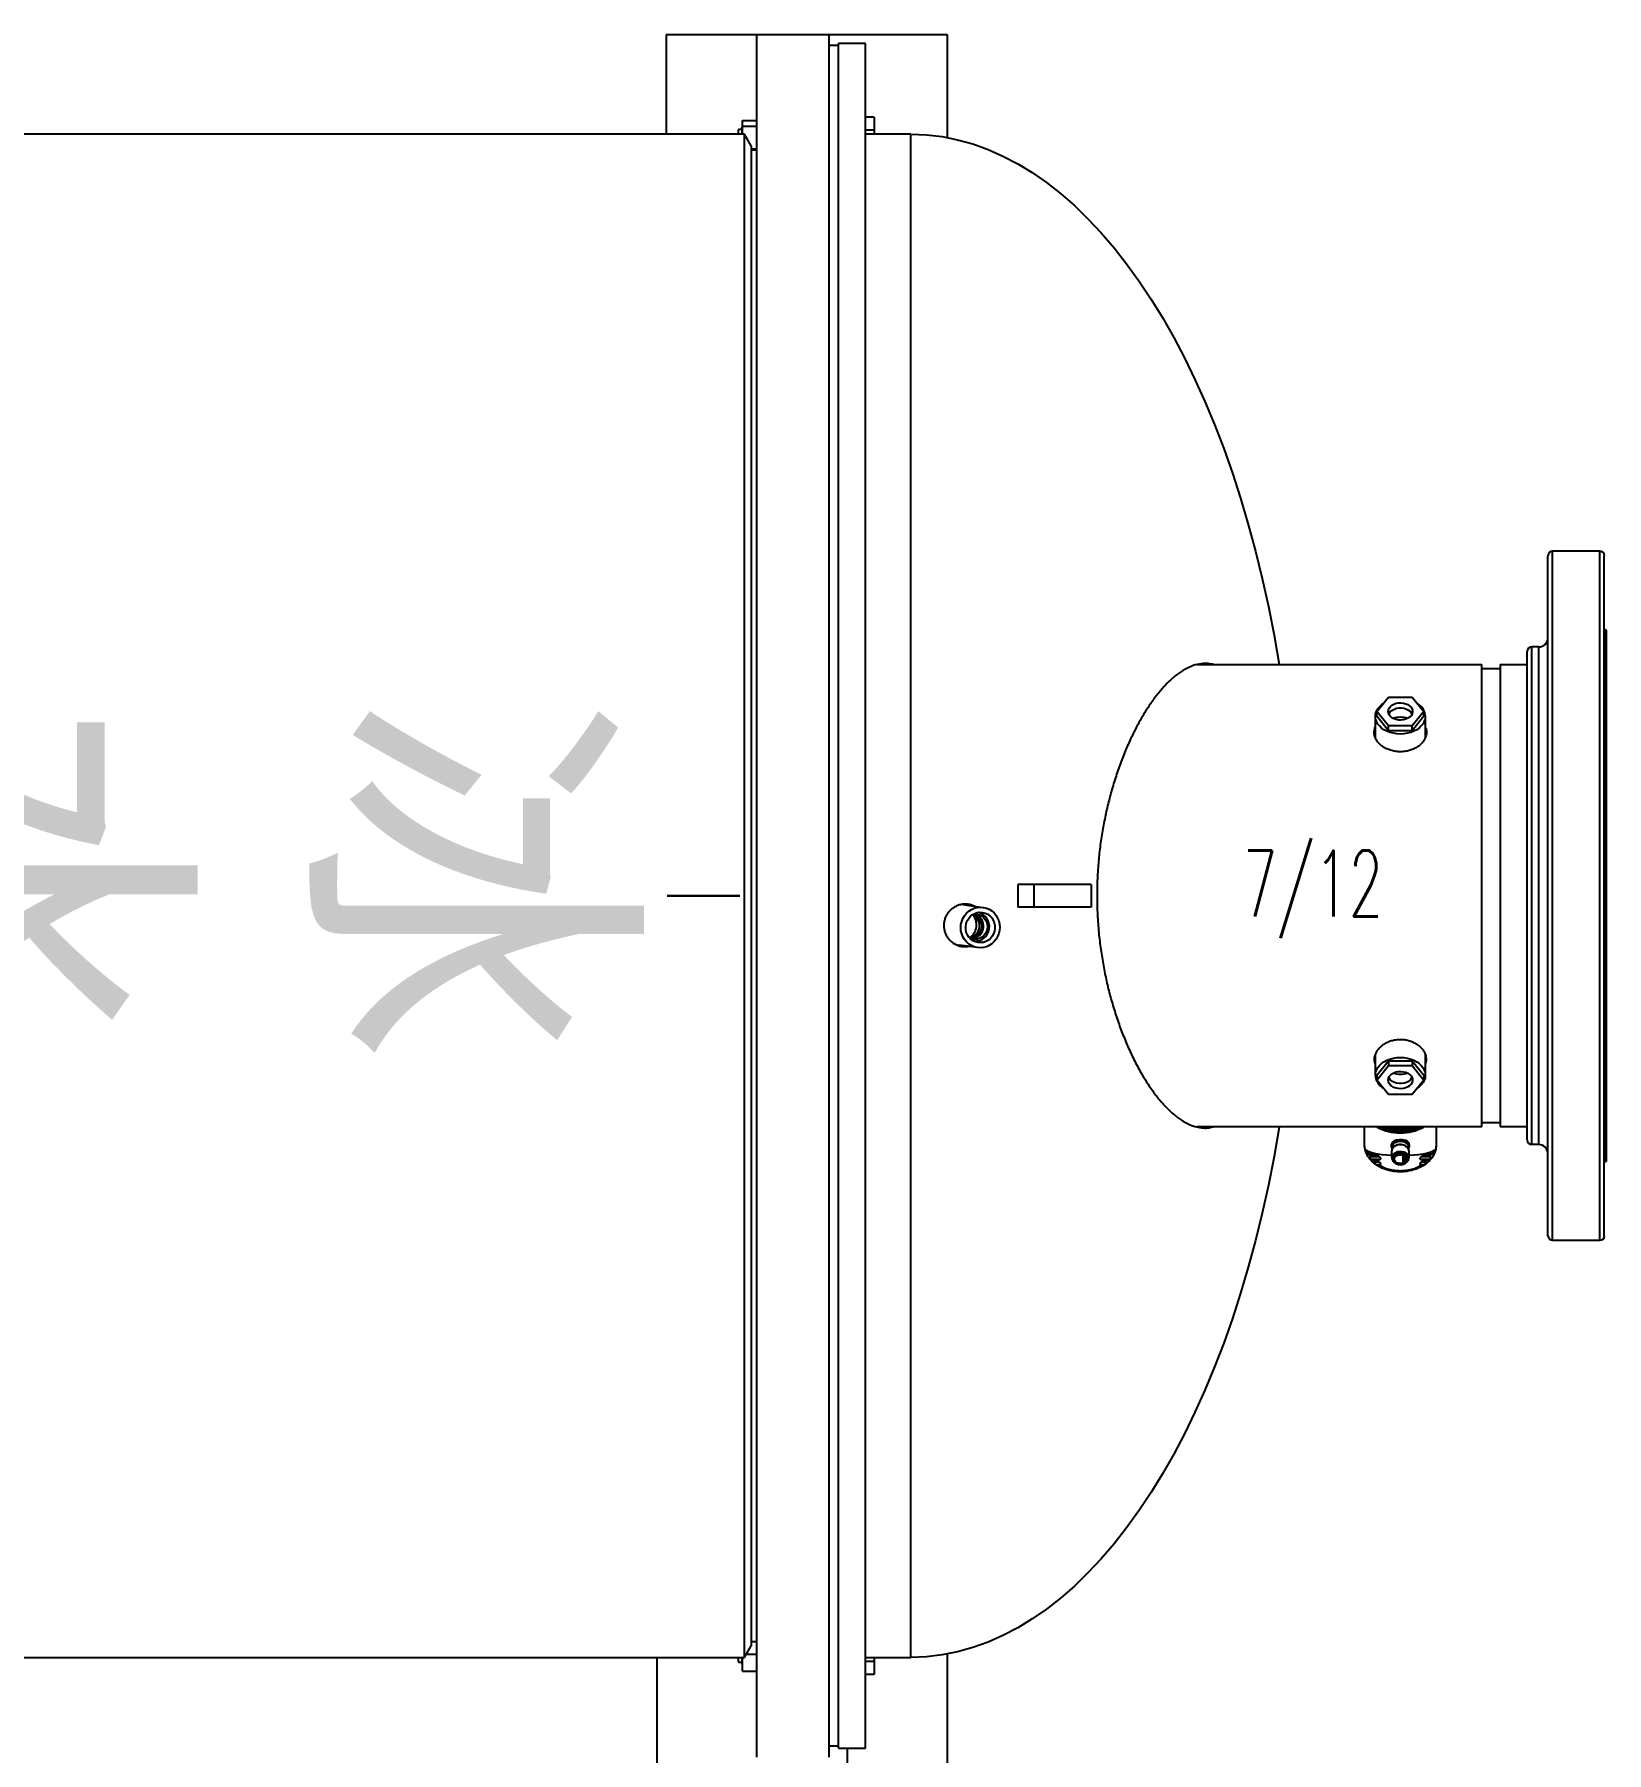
# Model space of a CAD drawing. Header units: millimetres. Extents: x -69706 to 52883, y -6882 to 68885.
# Drawn here: x 8220 to 9322, y 63350 to 64553 of the extents above; entities that cross this region are included whole.
import ezdxf

# ---------------------------------------------------------------- set-up
doc = ezdxf.new("R2010")
doc.units = ezdxf.units.MM
doc.layers.add('B2F-H-EQ-P-T20001$0$M-HVAC-EQPM', color=134, linetype='Continuous')
doc.layers.add('B2F-H-EQ-P-T20001$0$冰水機控制盤', color=4, linetype='Continuous')
doc.styles.add('B2F-H-EQ-P-T20001$0$SLDTEXTSTYLE1', font='romans.shx', dxfattribs={"width": 0.605, "bigfont": 'chineset.shx'})
doc.styles.add('B2F-H-EQ-P-T20001$0$Standard', font='arial.ttf')

# ---------------------------------------------------------------- blocks, each defined once
blk = doc.blocks.new('B2F-H-EQ-P-T20001$0$CH-B2C-05、09-1000RT_20201019')
at = {"color": 0, "linetype": 'Continuous', "lineweight": 25}
for p, q in [((4748.2, 3111.8), (4811.7, 3111.8)), ((4811.7, 1905.3), (4811.7, 3111.8)), ((4811.7, 3111.8), (4862.5, 3111.8)), ((4862.5, 3111.8), (4945.1, 3111.8)), ((4862.5, 1905.3), (4862.5, 3111.8)), ((4887.9, 3105.4), (4868.9, 3105.4)), ((4868.9, 1911.6), (4868.9, 3105.4)), ((4887.9, 1911.6), (4887.9, 3105.4)), ((4945.1, 3111.8), (4945.1, 3039.6)), ((4868.9, 3103.9), (4862.5, 3103.9)), ((4801.4, 3045.1), (4799, 3045.1)), ((4799, 3041.9), (4799, 3045.1)), ((4801.8, 3046.7), (4801.4, 3046.7)), ((4801.4, 3041.9), (4801.4, 3046.7)), ((4801.8, 3051.5), (4811.7, 3051.5)), ((4801.8, 3047.4), (4801.8, 3051.5)), ((4801.8, 3041.9), (4801.8, 3047.4)), ((4801.8, 3047.4), (4811.7, 3047.4)), ((4893.9, 3053.9), (4887.9, 3053.9)), ((4893.9, 3044.8), (4887.9, 3044.8)), ((4893.9, 3053.9), (4893.9, 3044.8)), ((4893.9, 3044.8), (4893.9, 3041.9)), ((4741.9, 3041.9), (4242.6, 3041.9)), ((4799.8, 3041.9), (4741.9, 3041.9)), ((4749, 3041.9), (4748.2, 3041.9)), ((4803.2, 3041.9), (4799.8, 3041.9)), ((4807.9, 3033.8), (4803.2, 3041.9)), ((4803.2, 1975.1), (4803.2, 3041.9)), ((4807.9, 3033.8), (4807.9, 1983.2)), ((4919.7, 3041.9), (4887.9, 3041.9)), ((4919.7, 1975.1), (4919.7, 3041.9)), ((4807.9, 3031.6), (4811.7, 3031.6)), ((4811.7, 3030.8), (4807.9, 3030.8)), ((5120.1, 2670.5), (5319.8, 2670.5)), ((5123, 2670.5), (5122, 2670.7)), ((5319.8, 2346.6), (5319.8, 2670.5)), ((5319.8, 2667.7), (5332.5, 2667.7)), ((5332.5, 2670.5), (5351.5, 2670.5)), ((5332.5, 2670.5), (5332.5, 2346.6)), ((5351.5, 2346.6), (5351.5, 2670.5)), ((5246.1, 2637.6), (5254.4, 2647.7)), ((5254.4, 2647.7), (5270.8, 2647.7)), ((5270.8, 2647.7), (5279.1, 2637.6)), ((5254.4, 2627.5), (5246.1, 2637.6)), ((5246.1, 2634.2), (5246.1, 2637.6)), ((5279.1, 2637.6), (5270.8, 2627.5)), ((5279.1, 2634.2), (5279.1, 2637.6)), ((5245.1, 2619.4), (5245.1, 2634.2)), ((5254.4, 2624.1), (5246.1, 2634.2)), ((5270.8, 2627.5), (5254.4, 2627.5)), ((5254.4, 2624.1), (5254.4, 2627.5)), ((5270.8, 2624.1), (5254.4, 2624.1)), ((5279.1, 2634.2), (5270.8, 2624.1)), ((5270.8, 2624.1), (5270.8, 2627.5)), ((5280.1, 2634.2), (5280.1, 2619.4)), ((5280.1, 2619.7), (5280.2, 2619.5)), ((4994.7, 2516.5), (4994.7, 2500.6)), ((5005.8, 2516.5), (4994.7, 2516.5)), ((5005.8, 2516.5), (5005.8, 2500.6)), ((5046.1, 2516.5), (5005.8, 2516.5)), ((5046.1, 2516.5), (5046.1, 2500.6)), ((4799.8, 2508.5), (4749, 2508.5)), ((4749, 2508.5), (4799.8, 2508.5)), ((4749, 2508.5), (4749, 2508.5)), ((4755.5, 2508.5), (4749, 2508.5)), ((4799.8, 2508.5), (4760.3, 2508.5)), ((4761.8, 2508.5), (4761.8, 2508.5)), ((4799.8, 2508.5), (4799.8, 2508.5)), ((4957.4, 2502.2), (4970.3, 2500.4)), ((5005.8, 2500.6), (4994.7, 2500.6)), ((5046.1, 2500.6), (5005.8, 2500.6)), ((4966.4, 2472.2), (4953.5, 2474)), ((5245, 2397.5), (5245.1, 2397.4)), ((5245.1, 2382.9), (5245.1, 2397.6)), ((5280.1, 2397.8), (5280.1, 2382.9)), ((5280.1, 2397.4), (5280.2, 2397.5)), ((5246.1, 2382.9), (5254.4, 2393)), ((5246.1, 2379.5), (5254.4, 2389.6)), ((5246.1, 2382.9), (5246.1, 2379.5)), ((5254.4, 2393), (5270.8, 2393)), ((5254.4, 2393), (5254.4, 2389.6)), ((5254.4, 2389.6), (5270.8, 2389.6)), ((5270.8, 2393), (5279.1, 2382.9)), ((5270.8, 2393), (5270.8, 2389.6)), ((5270.8, 2389.6), (5279.1, 2379.5)), ((5279.1, 2382.9), (5279.1, 2379.5)), ((5254.4, 2369.4), (5246.1, 2379.5)), ((5279.1, 2379.5), (5270.8, 2369.4)), ((5270.8, 2369.4), (5254.4, 2369.4)), ((5319.8, 2346.6), (5120.3, 2346.6)), ((5237.6, 2333.7), (5237.6, 2346.6)), ((5287.6, 2346.6), (5287.6, 2333.7)), ((5332.5, 2349.4), (5319.8, 2349.4)), ((5351.5, 2346.6), (5332.5, 2346.6)), ((5237.7, 2333), (5237.6, 2333.5)), ((5246.7, 2327.6), (5240, 2327.6)), ((5242.2, 2325.6), (5240.9, 2325.8)), ((5241.2, 2327.4), (5242.2, 2325.6)), ((5241.2, 2327.4), (5247.6, 2327.4)), ((5242.1, 2323.9), (5243.5, 2323.7)), ((5247.6, 2323.9), (5242.1, 2323.9)), ((5247.6, 2325.6), (5242.2, 2325.6)), ((5243.5, 2323.7), (5245.3, 2321.9)), ((5243.5, 2323.7), (5247.6, 2323.7)), ((5247.6, 2327.4), (5247.7, 2327.4)), ((5247.6, 2327.4), (5247.6, 2327.4)), ((5247.6, 2323.9), (5247.6, 2323.7)), ((5256.6, 2333), (5256.6, 2333.8)), ((5256.6, 2325), (5256.6, 2329.9)), ((5257, 2331.3), (5257, 2332.7)), ((5257.2, 2324.6), (5257.3, 2323.9)), ((5257.3, 2323.9), (5257.3, 2324.6)), ((5264.5, 2322.5), (5264.5, 2326.7)), ((5265.6, 2322.8), (5265.6, 2326.2)), ((5265.6, 2322.8), (5266, 2322.5)), ((5266, 2325.9), (5266, 2322.5)), ((5267.9, 2324.6), (5267.9, 2323.9)), ((5268.3, 2332.7), (5268.3, 2331.3)), ((5268.6, 2333.8), (5268.6, 2333)), ((5268.6, 2329.9), (5268.6, 2325)), ((5277.5, 2327.4), (5277.6, 2327.4)), ((5277.6, 2327.4), (5284, 2327.4)), ((5277.6, 2327.4), (5277.6, 2327.4)), ((5283, 2325.6), (5277.6, 2325.6)), ((5277.6, 2323.9), (5277.6, 2323.7)), ((5283.1, 2323.9), (5277.6, 2323.9)), ((5277.6, 2323.7), (5281.7, 2323.7)), ((5285.2, 2327.6), (5278.5, 2327.6)), ((5279.9, 2321.9), (5281.7, 2323.7)), ((5281.7, 2323.7), (5283.1, 2323.9)), ((5283, 2325.6), (5284, 2327.4)), ((5284.3, 2325.8), (5283, 2325.6)), ((5245.3, 2321.9), (5243.8, 2322.1)), ((5247.6, 2321.9), (5245.3, 2321.9)), ((5246.1, 2320.2), (5247.6, 2320.1)), ((5247.6, 2320.2), (5246.1, 2320.2)), ((5247.6, 2320.1), (5247.6, 2320.2)), ((5247.6, 2320.1), (5247.7, 2320.1)), ((5265.1, 2321.9), (5264.7, 2322.2)), ((5277.5, 2320.1), (5277.6, 2320.1)), ((5279.9, 2321.9), (5277.6, 2321.9)), ((5277.6, 2320.1), (5279.1, 2320.2)), ((5277.6, 2320.2), (5277.6, 2320.1)), ((5279.1, 2320.2), (5277.6, 2320.2)), ((5281.4, 2322.1), (5279.9, 2321.9)), ((4807.9, 1986.3), (4811.7, 1986.3)), ((4294.3, 1975.1), (4749, 1975.1)), ((4741.9, 1835.4), (4741.9, 1975.1)), ((4749, 1975.1), (4799.8, 1975.1)), ((4799, 1971.9), (4799, 1975.1)), ((4799.8, 1975.1), (4803.2, 1975.1)), ((4801.4, 1973.7), (4801.4, 1975.1)), ((4801.4, 1970.4), (4801.4, 1973.7)), ((4801.8, 1965.6), (4801.8, 1975.1)), ((4803.2, 1975.1), (4807.9, 1983.2)), ((4804.6, 1977.4), (4811.7, 1977.4)), ((4887.9, 1975.1), (4919.7, 1975.1)), ((4893.9, 1975.1), (4893.9, 1972.3)), ((4945.1, 1977.5), (4945.1, 1833.1)), ((4799, 1971.9), (4801.4, 1971.9)), ((4801.4, 1970.4), (4801.8, 1970.4)), ((4801.8, 1965.6), (4811.7, 1965.6)), ((4893.9, 1972.3), (4887.9, 1972.3)), ((4893.9, 1963.1), (4887.9, 1963.1)), ((4893.9, 1972.3), (4893.9, 1963.1)), ((4862.5, 1913.1), (4868.9, 1913.1)), ((4868.9, 1911.6), (4887.9, 1911.6)), ((4875.2, 1898.9), (4875.2, 1911.6))]:
    blk.add_line(p, q, dxfattribs=at)
at = {"color": 0}
for p, q in [((4748.2, 3111.8), (4748.2, 3041.9)), ((5366, 2270.4), (5366, 2746.7)), ((5369.2, 2267.2), (5369.2, 2749.8)), ((5402.4, 2749.8), (5369.2, 2749.8)), ((5402.4, 2267.2), (5402.4, 2749.8)), ((5405.5, 2270.4), (5405.5, 2746.7)), ((5406.3, 2322.5), (5406.3, 2694.6)), ((5407.1, 2694.6), (5406.3, 2694.6)), ((5407.1, 2322.5), (5407.1, 2694.6)), ((5351.5, 2337.5), (5351.5, 2679.6)), ((5354.7, 2334.3), (5354.7, 2682.8)), ((5359.6, 2682.8), (5354.7, 2682.8)), ((5359.6, 2334.3), (5359.6, 2682.8)), ((5359.6, 2334.3), (5354.7, 2334.3)), ((5407.1, 2322.5), (5406.3, 2322.5)), ((5402.4, 2267.2), (5369.2, 2267.2))]:
    blk.add_line(p, q, dxfattribs=at)
at = {"color": 0, "linetype": 'Continuous', "lineweight": 25, "flags": 128}
for points in [[(4799.8, 3041.9), (4799.8, 3041.9)], [(5280.1, 2634.2), (5279.9, 2632.4), (5279.4, 2630.7), (5278.5, 2629), (5277.3, 2627.5), (5275.8, 2626), (5274.1, 2624.8), (5272.1, 2623.7), (5269.9, 2622.9), (5267.5, 2622.3), (5265.1, 2621.9), (5262.6, 2621.8), (5260.1, 2621.9), (5257.7, 2622.3), (5255.3, 2622.9), (5253.1, 2623.7), (5251.1, 2624.8), (5249.4, 2626), (5247.9, 2627.5), (5246.7, 2629), (5245.8, 2630.7), (5245.3, 2632.4), (5245.1, 2634.2), (5245.3, 2635.9), (5245.8, 2637.7), (5246.7, 2639.3), (5247.9, 2640.9), (5249.4, 2642.3), (5250.8, 2643.3)], [(5254, 2637.6), (5254.2, 2638.8), (5254.7, 2640), (5255.6, 2641), (5256.7, 2642), (5258.1, 2642.7), (5259.6, 2643.3), (5261.3, 2643.6), (5263, 2643.6), (5264.7, 2643.4), (5266.4, 2643), (5267.8, 2642.4), (5269.1, 2641.5), (5270.1, 2640.5), (5270.8, 2639.4), (5271.1, 2638.2), (5271.1, 2637), (5270.8, 2635.8), (5270.1, 2634.6), (5269.1, 2633.6), (5267.8, 2632.8), (5266.4, 2632.1), (5264.7, 2631.7), (5263, 2631.5), (5261.3, 2631.6), (5259.6, 2631.9), (5258.1, 2632.4), (5256.7, 2633.2), (5255.6, 2634.1), (5254.7, 2635.2), (5254.2, 2636.4), (5254, 2637.6)], [(5254.5, 2635.7), (5254.9, 2636.6), (5255.8, 2637.7), (5257, 2638.6), (5258.4, 2639.3), (5260, 2639.8), (5261.7, 2640.1), (5263.5, 2640.1), (5265.2, 2639.8), (5266.8, 2639.3), (5268.2, 2638.6), (5269.4, 2637.7), (5270.3, 2636.6), (5270.7, 2635.7)], [(4970.5, 2500.4), (4972.6, 2499.9), (4974.6, 2499.1), (4976.4, 2497.9), (4978, 2496.5), (4979.4, 2494.8), (4980.5, 2492.9), (4981.4, 2490.9), (4981.9, 2488.7), (4982, 2486.5), (4981.9, 2484.2), (4981.4, 2482.1), (4980.5, 2480), (4979.4, 2478.1), (4978, 2476.4), (4976.4, 2474.9), (4974.6, 2473.7), (4972.6, 2472.8), (4970.5, 2472.3), (4968.3, 2472.1), (4966.2, 2472.3), (4964.1, 2472.7), (4962.1, 2473.6), (4960.3, 2474.7), (4958.7, 2476.2), (4957.3, 2477.8), (4956.1, 2479.7), (4955.3, 2481.8), (4954.8, 2483.9), (4954.6, 2486.2), (4954.8, 2488.4), (4955.3, 2490.6), (4956.1, 2492.6), (4957.3, 2494.5), (4958.6, 2496.3), (4960.3, 2497.7), (4962.1, 2498.9), (4964.1, 2499.8), (4966.2, 2500.3), (4968.3, 2500.5), (4970.5, 2500.4)], [(4969.9, 2496.9), (4971.8, 2496.4), (4973.5, 2495.6), (4975, 2494.5), (4976.4, 2493.1), (4977.4, 2491.4), (4978.1, 2489.6), (4978.5, 2487.7), (4978.6, 2485.7), (4978.3, 2483.8), (4977.7, 2481.9), (4976.7, 2480.2), (4975.5, 2478.7), (4974, 2477.5), (4972.3, 2476.5), (4970.5, 2475.9), (4968.6, 2475.7), (4966.7, 2475.8), (4964.9, 2476.2), (4963.2, 2477), (4961.6, 2478.2), (4960.3, 2479.6), (4959.3, 2481.2), (4958.5, 2483), (4958.1, 2484.9), (4958.1, 2486.9), (4958.4, 2488.8), (4959, 2490.7), (4960, 2492.4), (4961.2, 2493.9), (4962.7, 2495.2), (4964.4, 2496.1), (4966.2, 2496.7), (4968.1, 2497), (4969.9, 2496.9)], [(4966, 2495.7), (4967.7, 2495.2), (4969.3, 2494.4), (4970.6, 2493.3), (4971.8, 2492), (4972.6, 2490.4), (4973.1, 2488.7), (4973.3, 2486.9), (4973.1, 2485.1), (4972.6, 2483.4), (4971.7, 2481.8), (4970.6, 2480.4), (4969.2, 2479.3), (4967.6, 2478.5), (4965.9, 2478), (4964.2, 2477.9), (4962.5, 2478.2), (4961.1, 2478.7)], [(4963.5, 2495.6), (4964.3, 2495.7), (4966, 2495.7)], [(5245.1, 2382.9), (5245.3, 2384.7), (5245.8, 2386.4), (5246.7, 2388), (5247.9, 2389.6), (5249.4, 2391), (5251.1, 2392.3), (5253.1, 2393.3), (5255.3, 2394.2), (5257.7, 2394.8), (5260.1, 2395.2), (5262.6, 2395.3), (5265.1, 2395.2), (5267.5, 2394.8), (5269.9, 2394.2), (5272.1, 2393.3), (5274.1, 2392.3), (5275.8, 2391), (5277.3, 2389.6), (5278.5, 2388), (5279.4, 2386.4), (5279.9, 2384.7), (5280.1, 2382.9), (5279.9, 2381.1), (5279.4, 2379.4), (5278.5, 2377.7), (5277.3, 2376.2), (5275.8, 2374.8), (5274.4, 2373.7)], [(5254, 2379.5), (5254.2, 2380.7), (5254.7, 2381.9), (5255.6, 2382.9), (5256.7, 2383.9), (5258.1, 2384.6), (5259.6, 2385.2), (5261.3, 2385.5), (5263, 2385.5), (5264.7, 2385.3), (5266.4, 2384.9), (5267.8, 2384.3), (5269.1, 2383.4), (5270.1, 2382.4), (5270.8, 2381.3), (5271.1, 2380.1), (5271.1, 2378.9), (5270.8, 2377.7), (5270.1, 2376.5), (5269.1, 2375.5), (5267.8, 2374.7), (5266.4, 2374), (5264.7, 2373.6), (5263, 2373.4), (5261.3, 2373.5), (5259.6, 2373.8), (5258.1, 2374.3), (5256.7, 2375.1), (5255.6, 2376), (5254.7, 2377.1), (5254.2, 2378.3), (5254, 2379.5)], [(5270.7, 2381.4), (5270.3, 2380.5), (5269.4, 2379.4), (5268.2, 2378.5), (5266.8, 2377.7), (5265.2, 2377.2), (5263.5, 2377), (5261.7, 2377), (5260, 2377.2), (5258.4, 2377.7), (5257, 2378.5), (5255.8, 2379.4), (5254.9, 2380.5), (5254.5, 2381.4)], [(5268.3, 2331.4), (5268.4, 2331.5), (5269, 2333.1), (5269.1, 2333.8), (5268.7, 2335.2), (5267.7, 2336.4), (5266.1, 2337.2), (5264.1, 2337.7), (5262, 2337.7), (5259.9, 2337.4), (5258.2, 2336.8), (5256.8, 2335.8), (5256.2, 2334.4), (5256.1, 2333.8), (5256.1, 2333.8)], [(5268.2, 2331.6), (5268.6, 2332.5), (5268.6, 2333.5), (5268.2, 2334.6), (5267.5, 2335.5), (5266.4, 2336.3), (5265.2, 2336.8), (5263.7, 2337.2), (5262.2, 2337.2), (5260.7, 2337), (5259.4, 2336.6), (5258.2, 2335.9), (5257.3, 2335), (5256.8, 2334), (5256.6, 2333), (5256.6, 2333)], [(5268.3, 2332.2), (5268.3, 2332.5), (5268.2, 2333.5), (5267.8, 2334.5), (5267, 2335.4), (5266, 2336.1), (5264.7, 2336.5), (5263.3, 2336.8), (5261.9, 2336.8), (5260.5, 2336.5), (5259.2, 2336.1), (5258.2, 2335.4), (5257.4, 2334.5), (5257, 2333.5), (5256.9, 2332.5), (5257, 2332.2)], [(5257, 2332.7), (5257, 2333.2), (5257.3, 2334.2), (5258, 2335), (5259, 2335.8), (5260.2, 2336.3), (5261.5, 2336.6), (5263, 2336.7), (5264.3, 2336.5), (5265.6, 2336.1), (5266.7, 2335.4), (5267.6, 2334.6), (5268.1, 2333.7), (5268.3, 2332.7)], [(5237.9, 2330.8), (5237.6, 2332.9), (5237.6, 2333.7)], [(5247.6, 2323.7), (5248.1, 2323.8), (5248.5, 2324), (5248.8, 2324.3), (5248.9, 2324.7), (5248.8, 2325), (5248.5, 2325.3), (5248.1, 2325.5), (5247.6, 2325.6)], [(5268.6, 2329.9), (5268.5, 2330.7), (5268, 2331.7), (5267.2, 2332.6), (5266.1, 2333.3), (5264.8, 2333.8), (5263.4, 2334.1), (5261.8, 2334.1), (5260.4, 2333.8), (5259.1, 2333.3), (5258, 2332.6), (5257.2, 2331.7), (5256.7, 2330.7), (5256.6, 2329.9)], [(5256.6, 2333), (5256.8, 2331.9), (5256.9, 2331.6)], [(5267.8, 2322.9), (5268.2, 2323.5), (5268.6, 2324.5), (5268.6, 2325.6), (5268.2, 2326.6), (5267.5, 2327.5), (5266.4, 2328.3), (5265.2, 2328.9), (5263.7, 2329.2), (5262.2, 2329.3), (5260.7, 2329.1), (5259.4, 2328.6), (5258.2, 2328), (5257.3, 2327.1), (5256.8, 2326.1), (5256.6, 2325), (5256.6, 2325)], [(5267.9, 2323.9), (5268, 2324.6), (5267.8, 2325.6), (5267.3, 2326.5), (5266.4, 2327.3), (5265.3, 2327.9), (5264, 2328.3), (5262.6, 2328.4), (5261.2, 2328.3), (5259.9, 2327.9), (5258.8, 2327.3), (5257.9, 2326.5), (5257.4, 2325.6), (5257.2, 2324.6), (5257.2, 2324.6)], [(5267.9, 2324.6), (5267.7, 2325.6), (5267.2, 2326.5), (5266.3, 2327.3), (5265.3, 2327.9), (5264, 2328.2), (5262.6, 2328.4), (5261.2, 2328.2), (5260, 2327.9), (5258.9, 2327.3), (5258, 2326.5), (5257.5, 2325.6), (5257.3, 2324.6)], [(5257.3, 2323.9), (5257.5, 2322.9), (5258, 2322), (5258.9, 2321.3), (5260, 2320.7), (5261.2, 2320.3), (5262.6, 2320.2), (5264, 2320.3), (5265.3, 2320.7), (5266.3, 2321.3), (5267.2, 2322), (5267.7, 2322.9), (5267.9, 2323.9), (5267.7, 2324.9), (5267.2, 2325.8), (5266.3, 2326.6), (5265.3, 2327.2), (5264, 2327.5), (5262.6, 2327.7), (5261.2, 2327.5), (5260, 2327.2), (5258.9, 2326.6), (5258, 2325.8), (5257.5, 2324.9), (5257.3, 2323.9)], [(5267.1, 2323.9), (5266.9, 2324.8), (5266.3, 2325.6), (5265.5, 2326.3), (5264.4, 2326.8), (5263.2, 2327), (5262, 2327), (5260.8, 2326.8), (5259.7, 2326.3), (5258.9, 2325.6), (5258.3, 2324.8), (5258.2, 2323.9), (5258.3, 2323), (5258.9, 2322.2), (5259.7, 2321.5), (5260.8, 2321), (5262, 2320.8), (5263.2, 2320.8), (5264.4, 2321), (5265.5, 2321.5), (5266.3, 2322.2), (5266.9, 2323), (5267.1, 2323.9)], [(5262.6, 2321.1), (5261.4, 2321.2), (5260.2, 2321.6), (5259.3, 2322.2), (5258.7, 2323), (5258.4, 2323.9), (5258.5, 2324.7), (5259, 2325.6), (5259.7, 2326.3), (5260.8, 2326.8), (5262, 2327), (5263.2, 2327), (5264.4, 2326.8), (5265.5, 2326.3), (5266.2, 2325.6), (5266.7, 2324.7), (5266.8, 2323.9), (5266.5, 2323), (5265.9, 2322.2), (5265, 2321.6), (5263.8, 2321.2), (5262.6, 2321.1)], [(5265.6, 2322.8), (5265.4, 2322.9), (5265.1, 2322.9), (5264.9, 2322.9), (5264.7, 2322.8), (5264.6, 2322.6), (5264.5, 2322.5), (5264.6, 2322.3), (5264.7, 2322.2)], [(5277.6, 2325.6), (5277.1, 2325.5), (5276.7, 2325.3), (5276.4, 2325), (5276.3, 2324.7), (5276.4, 2324.3), (5276.7, 2324), (5277.1, 2323.8), (5277.6, 2323.7)], [(5287.6, 2333.7), (5287.6, 2332.9), (5287.3, 2330.8)], [(5247.7, 2320.1), (5248.2, 2320.2), (5248.6, 2320.4), (5248.8, 2320.7), (5248.9, 2321), (5248.8, 2321.4), (5248.5, 2321.6), (5248.1, 2321.8), (5247.6, 2321.9)], [(5277.6, 2321.9), (5277.1, 2321.8), (5276.7, 2321.6), (5276.4, 2321.4), (5276.3, 2321), (5276.4, 2320.7), (5276.6, 2320.4), (5277, 2320.2), (5277.5, 2320.1)]]:
    blk.add_lwpolyline(points, dxfattribs=at)
at = {"color": 0}
for centre, radius, start, end in [((5369.2, 2746.7), 3.17, 90, 180), ((5402.4, 2746.7), 3.18, 0, 90), ((5359.6, 2689.1), 6.35, 270, 0), ((5406.3, 2695.4), 0.794, 180, 270), ((5354.7, 2679.6), 3.18, 90, 180), ((5354.7, 2337.5), 3.18, 180, 270), ((5359.6, 2327.9), 6.35, 0, 90), ((5406.3, 2321.7), 0.794, 90, 180), ((5369.2, 2270.4), 3.17, 180, 270), ((5402.4, 2270.4), 3.18, 270, 0)]:
    blk.add_arc(centre, radius, start, end, dxfattribs=at)
at = {"color": 0, "linetype": 'Continuous', "lineweight": 25}
for centre, radius, start, end in [((5268.9, 2633.5), 11.3, 3.4138, 60.5621), ((5262.6, 2617.4), 16.1, 71.5156, 108.4844), ((4955.6, 2489.1), 13.2, 81.3169, 100.0564), ((4961.5, 2487.3), 7.9, 262.985, 82.1016), ((4954.8, 2488.2), 10.9, 305.8907, 38.1451), ((4961.6, 2487.3), 8.98, 273.1361, 70.9006), ((4958.7, 2487.7), 9.09, 294.1724, 49.8649), ((4964.4, 2486.9), 10.3, 268.2414, 75.7945), ((4955.3, 2487.1), 13.2, 243.3422, 262.0072), ((5256.3, 2383.6), 11.3, 183.4129, 240.5609), ((5262.6, 2399.6), 16.1, 251.5156, 288.4844), ((5262.2, 2374.6), 32.2, 240.4784, 270.7377), ((5262.6, 2375.2), 32.8, 240.5709, 299.4291), ((5262.6, 2377.4), 33.9, 245.1331, 294.8669), ((5262.6, 2377.4), 33.8, 245.3831, 294.6169), ((5262.6, 2379.3), 34.5, 251.1508, 288.8492), ((5262.6, 2379.6), 34.3, 253.8736, 286.1264), ((5262.6, 2380.6), 34.7, 258.9799, 281.0201), ((5263, 2374.6), 32.2, 269.261, 299.5229), ((5260.7, 2333.4), 4.11, 112.1894, 175.3287), ((5264.4, 2333.4), 4.23, 5.5034, 69.6841), ((5251.7, 2332), 12.4, 192.0866, 200.9393), ((5254, 2333.2), 15.1, 209.6228, 218.0381), ((5247.8, 2325.1), 1.2, 262.7217, 342.6922), ((5259.8, 2333.9), 3.7, 181.3724, 219.5506), ((5260.1, 2325.1), 3.48, 181.6732, 222.403), ((5262.6, 2327.6), 6.8, 40.6194, 131.5693), ((5263.3, 2325.3), 3.86, 297.5271, 313.0104), ((5265.5, 2333.8), 3.59, 320.5942, 359.1752), ((5277.4, 2325.1), 1.2, 197.2821, 277.3041), ((5271.2, 2333.2), 15, 321.9541, 330.3953), ((5273.5, 2332), 12.4, 339.0748, 347.9129), ((5257.5, 2336.4), 19.8, 226.3718, 234.7412), ((5247.8, 2321.4), 1.2, 262.7197, 342.6867), ((5277.4, 2321.4), 1.2, 197.2875, 277.3061), ((5267.7, 2336.4), 19.9, 305.2643, 313.6227)]:
    blk.add_arc(centre, radius, start, end, dxfattribs=at)
at = {"color": 0, "linetype": 'Continuous', "lineweight": 25, "extrusion": (0, 0, -1)}
for centre, major_axis, ratio, start_param, end_param in [((4919.7, 2508.5), (0, 533.4), 0.507619, 0, 1.262358), ((5262.6, 2331.7), (25, 0), 0.211985, 1.813162, 2.978056), ((5262.6, 2331.7), (25, 0), 0.211985, 0.163537, 1.32843)]:
    blk.add_ellipse(centre, major_axis=major_axis, ratio=ratio, start_param=start_param, end_param=end_param, dxfattribs=at)
at = {"color": 0, "linetype": 'Continuous', "lineweight": 25, "extrusion": (2.79696e-31, -2.28389e-15, -1)}
blk.add_ellipse((4919.7, 2508.5), major_axis=(0, -533.4), ratio=0.507619, start_param=5.020828, end_param=6.283185, dxfattribs=at)
at = {"color": 0, "linetype": 'Continuous', "lineweight": 25}
for points, knots in [([(5126, 2671.2), (5124.1, 2671.1), (5120.3, 2670.8), (5114.5, 2668.7), (5108.6, 2665.4), (5103.1, 2661.2), (5098, 2656.2), (5093.3, 2650.9), (5088.7, 2644.7), (5084.1, 2637.9), (5079.7, 2630.4), (5075.4, 2622.2), (5071.3, 2613.3), (5067.4, 2603.8), (5063.8, 2593.7), (5060.6, 2583.4), (5057.8, 2572.9), (5055.4, 2562.2), (5053.4, 2551.2), (5051.8, 2539.9), (5050.7, 2528.1), (5050.1, 2515.8), (5050.1, 2503.2), (5050.6, 2490.5), (5051.7, 2478.3), (5053.3, 2466.7), (5055.3, 2455.5), (5057.6, 2444.7), (5060.5, 2434), (5063.7, 2423.6), (5067.3, 2413.5), (5071.2, 2403.9), (5075.5, 2394.6), (5080.2, 2385.7), (5085.2, 2377.4), (5090.4, 2369.9), (5095.8, 2363.2), (5101.4, 2357.4), (5107.2, 2352.6), (5113, 2349), (5118.3, 2346.9), (5123.3, 2345.9), (5127.6, 2345.7), (5130.3, 2346.3), (5131.6, 2346.6)], [0, 0, 0, 0, 0.028634, 0.057371, 0.086109, 0.114746, 0.137645, 0.160624, 0.183628, 0.206603, 0.229499, 0.252289, 0.275172, 0.298079, 0.320947, 0.343724, 0.364807, 0.385989, 0.407194, 0.428358, 0.449427, 0.472276, 0.495218, 0.518162, 0.541013, 0.562362, 0.583778, 0.605201, 0.626559, 0.649494, 0.672495, 0.695502, 0.718446, 0.744262, 0.770157, 0.796056, 0.821877, 0.849946, 0.878111, 0.906276, 0.934344, 0.957327, 0.980393, 1, 1, 1, 1]), ([(5131.5, 2670.5), (5131.1, 2670.6), (5129.2, 2671.1), (5127.4, 2671.2), (5126, 2671.2)], [0, 0, 0, 0, 0.259889, 1, 1, 1, 1]), ([(5262.6, 2609.4), (5261.6, 2609.4), (5259.5, 2609.5), (5256.5, 2610.1), (5253.7, 2611.1), (5251.2, 2612.4), (5248.9, 2614), (5247, 2615.9), (5245.6, 2617.9), (5244.7, 2620.1), (5244.2, 2622.3), (5244.4, 2624.5), (5244.7, 2625.9), (5245.1, 2626.6), (5245.1, 2626.6)], [0, 0, 0, 0, 0.090384, 0.180774, 0.271144, 0.361509, 0.452247, 0.542978, 0.63396, 0.724937, 0.815522, 0.906106, 0.996278, 1, 1, 1, 1]), ([(5280.1, 2626.5), (5280.3, 2626.1), (5280.8, 2624.9), (5281, 2623), (5280.7, 2620.8), (5279.9, 2618.7), (5278.7, 2616.6), (5277, 2614.7), (5274.9, 2612.9), (5272.4, 2611.5), (5269.6, 2610.4), (5266.4, 2609.6), (5264, 2609.4), (5262.6, 2609.4)], [0, 0, 0, 0, 0.059696, 0.150915, 0.24162, 0.33233, 0.423019, 0.513707, 0.604889, 0.696075, 0.787507, 0.878942, 1, 1, 1, 1]), ([(5245, 2619.6), (5245, 2619.7), (5245, 2619.7), (5245.1, 2619.8), (5245.1, 2619.8)], [0, 0, 0, 0, 0.489415, 1, 1, 1, 1]), ([(4960.6, 2473), (4959.8, 2472.9), (4958.3, 2472.6), (4955.9, 2472.7), (4953.5, 2473.2), (4951.2, 2474.2), (4949.1, 2475.5), (4947.2, 2477.1), (4945.6, 2479.1), (4944.3, 2481.3), (4943.5, 2483.7), (4943, 2486.2), (4943, 2488.7), (4943.4, 2491.3), (4944.2, 2493.7), (4945.4, 2495.9), (4946.9, 2498), (4948.7, 2499.7), (4950.8, 2501.1), (4953.1, 2502.2), (4955.5, 2502.8), (4958, 2503), (4960.4, 2502.7), (4962.6, 2502.2), (4963.9, 2501.5), (4964.4, 2501.2)], [0, 0, 0, 0, 0.040184, 0.084297, 0.128326, 0.172359, 0.216434, 0.260507, 0.304692, 0.348874, 0.393056, 0.437238, 0.481308, 0.525378, 0.569401, 0.613424, 0.657536, 0.70165, 0.745853, 0.790052, 0.834199, 0.878348, 0.922391, 0.966436, 1, 1, 1, 1]), ([(4958.8, 2502.8), (4959.4, 2502.7), (4960.6, 2502.4), (4961.7, 2501.8), (4962.3, 2501.5)], [0, 0, 0, 0, 0.499643, 1, 1, 1, 1]), ([(4958.4, 2473.3), (4957.7, 2473.2), (4956.4, 2472.9), (4955.2, 2473), (4954.6, 2473.1)], [0, 0, 0, 0, 0.57027, 1, 1, 1, 1]), ([(5280.1, 2390.5), (5280.2, 2390.8), (5280.7, 2391.6), (5280.9, 2393.3), (5280.9, 2395.5), (5280.3, 2397.7), (5279.2, 2399.8), (5277.6, 2401.8), (5275.6, 2403.6), (5273.2, 2405.1), (5270.6, 2406.3), (5267.7, 2407.2), (5264.7, 2407.7), (5261.6, 2407.7), (5258.5, 2407.4), (5255.6, 2406.7), (5252.8, 2405.6), (5250.4, 2404.1), (5248.2, 2402.4), (5246.5, 2400.5), (5245.3, 2398.4), (5244.5, 2396.2), (5244.2, 2394), (5244.4, 2392.1), (5244.9, 2391), (5245.1, 2390.5)], [0, 0, 0, 0, 0.01486, 0.060366, 0.105874, 0.151173, 0.196473, 0.241874, 0.287274, 0.33293, 0.378586, 0.424253, 0.469922, 0.515339, 0.560755, 0.606047, 0.65134, 0.696829, 0.74232, 0.78802, 0.83372, 0.879318, 0.924915, 0.970256, 1, 1, 1, 1]), ([(5121.8, 2346.3), (5121.9, 2346.3), (5122.3, 2346.3), (5122.7, 2346.5), (5123, 2346.6)], [0, 0, 0, 0, 0.309544, 1, 1, 1, 1]), ([(5252.9, 2346.6), (5253.1, 2346.5), (5254.7, 2345.9), (5258, 2345.4), (5261.1, 2345.3), (5262.6, 2345.2)], [0, 0, 0, 0, 0.054317, 0.540907, 1, 1, 1, 1]), ([(5262.6, 2345.2), (5264.1, 2345.2), (5267.2, 2345.4), (5270.5, 2346), (5272.1, 2346.5), (5272.3, 2346.6)], [0, 0, 0, 0, 0.456362, 0.94008, 1, 1, 1, 1]), ([(5287.6, 2333.5), (5287.5, 2332.4), (5287.4, 2330.5), (5286.4, 2327.9), (5285.3, 2325.8), (5283.8, 2323.8), (5281.7, 2321.6), (5278.6, 2319.3), (5274.8, 2317.4), (5270.9, 2316.2), (5267.2, 2315.5), (5263.9, 2315.2), (5260.5, 2315.2), (5257.2, 2315.6), (5253.9, 2316.3), (5251, 2317.2), (5248.6, 2318.3), (5246.8, 2319.3), (5245.4, 2320.2), (5244.1, 2321.2), (5242.6, 2322.5), (5241, 2324.3), (5239.3, 2326.7), (5238, 2329.7), (5237.8, 2331.9), (5237.7, 2333)], [0, 0, 0, 0, 0.052944, 0.098218, 0.135812, 0.165782, 0.218904, 0.276657, 0.338526, 0.395652, 0.444953, 0.487836, 0.52787, 0.577707, 0.618759, 0.662794, 0.702241, 0.728612, 0.752212, 0.774002, 0.802675, 0.840356, 0.887136, 0.943061, 1, 1, 1, 1]), ([(5240, 2327.6), (5240.4, 2327.5), (5240.8, 2327.4), (5241.2, 2327.4), (5241.2, 2327.4)], [0, 0, 0, 0, 0.816673, 1, 1, 1, 1]), ([(5256.1, 2333.8), (5256.1, 2333.2), (5256.2, 2332.5), (5256.8, 2331.7), (5257, 2331.5)], [0, 0, 0, 0, 0.67188, 1, 1, 1, 1]), ([(5284, 2327.4), (5284.3, 2327.4), (5284.7, 2327.5), (5285.1, 2327.6), (5285.2, 2327.6)], [0, 0, 0, 0, 0.816713, 1, 1, 1, 1]), ([(5247.7, 2320.1), (5248.8, 2319.5), (5250.9, 2318.2), (5254.6, 2317), (5258.5, 2316.2), (5261.3, 2316.1), (5262.6, 2316)], [0, 0, 0, 0, 0.247882, 0.500003, 0.752126, 1, 1, 1, 1]), ([(5262.6, 2316), (5263.9, 2316.1), (5266.7, 2316.2), (5270.6, 2317), (5274.3, 2318.2), (5276.4, 2319.5), (5277.5, 2320.1)], [0, 0, 0, 0, 0.247889, 0.499997, 0.752118, 1, 1, 1, 1])]:
    blk.add_open_spline(points, degree=3, knots=knots, dxfattribs=at)
at = {"color": 0, "insert": (5152.4, 2540.2), "char_height": 46.09, "attachment_point": 1, "style": 'B2F-H-EQ-P-T20001$0$SLDTEXTSTYLE1'}
blk.add_mtext('7/12', dxfattribs=at)

msp = doc.modelspace()

# ---------------------------------------------------------------- block references
at = {"layer": 'B2F-H-EQ-P-T20001$0$M-HVAC-EQPM'}
msp.add_blockref('B2F-H-EQ-P-T20001$0$CH-B2C-05、09-1000RT_20201019', (3914.631, 61441.218, 8.109), dxfattribs=at)

# ---------------------------------------------------------------- texts
at = {"layer": 'B2F-H-EQ-P-T20001$0$冰水機控制盤', "linetype": 'Continuous', "insert": (8620.326, 64089.26, 8.109), "char_height": 187.5, "attachment_point": 1, "rotation": 270, "style": 'B2F-H-EQ-P-T20001$0$Standard'}
msp.add_mtext_dynamic_manual_height_columns('{\\fPMingLiU|b0|i0|c136|p18;冰水}', width=375.14497, gutter_width=1, heights=[0], dxfattribs=at)

doc.saveas('drawing.dxf')
